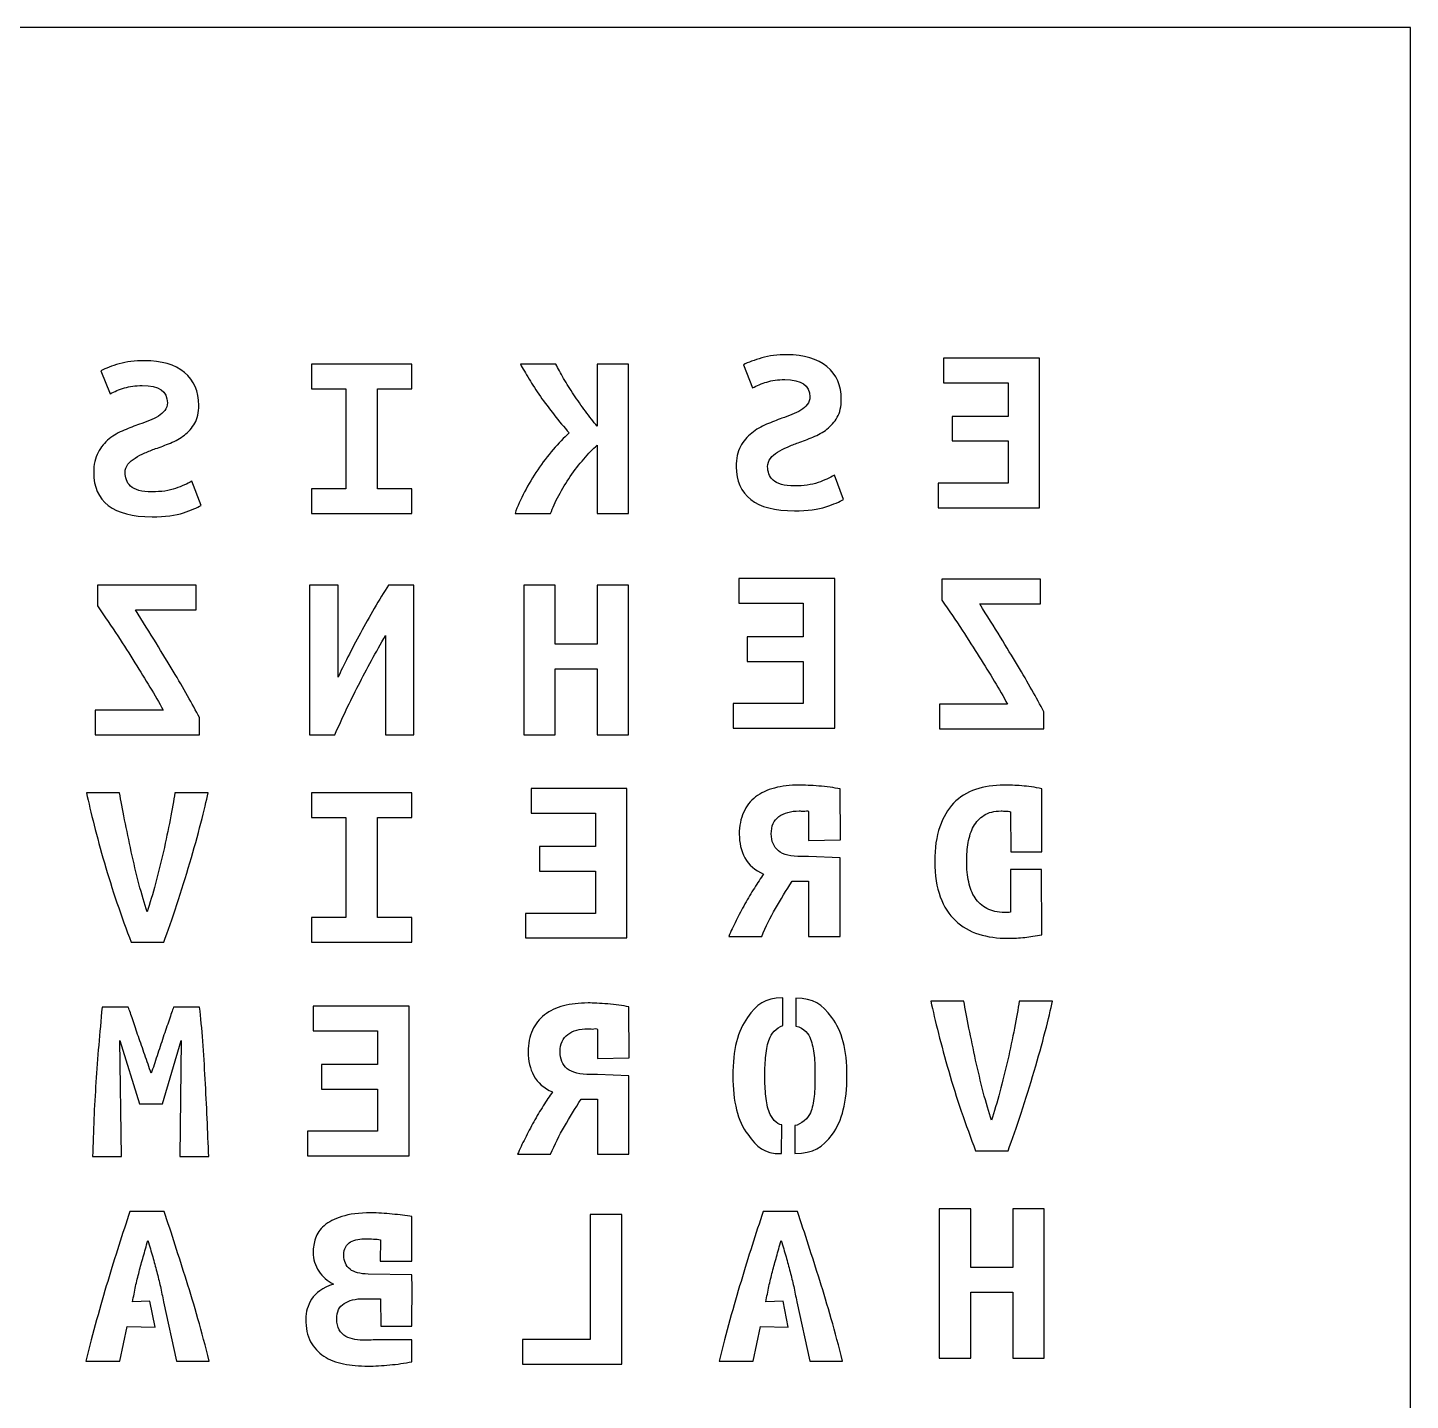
# Model space of a CAD drawing. Extents: x 0 to 230, y 0 to 230.
# Drawn here: x 122.1 to 229.5, y 122.8 to 229.5 of the extents above; entities that cross this region are included whole.
import ezdxf

# ---------------------------------------------------------------- set-up
doc = ezdxf.new("R2010")
doc.units = 0
doc.layers.add('Ebene_1', color=7, linetype='CONTINUOUS')

msp = doc.modelspace()

# ---------------------------------------------------------------- linework, layer by layer
at = {"layer": 'Ebene_1', "color": 7}
for p, q in [((229.50217, 229.502167), (0.49784, 229.502167)), ((229.50217, 0.497837), (229.50217, 229.502167)), ((151.916546, 203.354325), (144.103867, 203.354325)), ((144.103867, 203.354325), (144.103867, 201.438624)), ((151.916546, 201.438624), (151.916546, 203.354325)), ((163.109659, 203.354325), (160.346396, 203.354325)), ((168.755462, 203.354325), (166.310272, 203.354325)), ((166.310272, 203.354325), (166.310272, 198.527509)), ((168.755462, 191.728648), (168.755462, 203.354325)), ((177.669821, 203.289776), (178.385486, 201.505545)), ((200.690499, 203.815655), (193.235654, 203.815655)), ((193.235654, 203.815655), (193.235654, 201.899954)), ((200.690499, 192.189978), (200.690499, 203.815655)), ((127.742061, 202.828446), (128.457726, 201.044215)), ((144.103867, 201.438624), (146.767732, 201.438624)), ((146.767732, 201.438624), (146.767732, 193.64435)), ((149.232801, 193.64435), (149.232801, 201.438624)), ((149.232801, 201.438624), (151.916546, 201.438624)), ((193.235654, 201.899954), (198.24531, 201.899954)), ((198.24531, 201.899954), (198.24531, 199.289341)), ((198.24531, 199.289341), (193.89168, 199.289341)), ((193.89168, 199.289341), (193.89168, 197.37364)), ((166.310272, 197.04378), (166.310272, 191.728648)), ((193.89168, 197.37364), (198.24531, 197.37364)), ((198.24531, 197.37364), (198.24531, 194.10568)), ((185.46262, 192.828545), (184.746955, 194.706684)), ((131.717979, 193.418973), (131.717979, 193.418973)), ((135.53486, 192.367215), (134.819195, 194.245354)), ((146.767732, 193.64435), (144.103867, 193.64435)), ((144.103867, 193.64435), (144.103867, 191.728648)), ((151.916546, 193.64435), (149.232801, 193.64435)), ((151.916546, 191.728648), (151.916546, 193.64435)), ((181.645739, 193.880303), (181.645739, 193.880303)), ((198.24531, 194.10568), (192.798303, 194.10568)), ((192.798303, 194.10568), (192.798303, 192.189978)), ((144.103867, 191.728648), (151.916546, 191.728648)), ((159.928925, 191.728648), (162.692187, 191.728648)), ((166.310272, 191.728648), (168.755462, 191.728648)), ((192.798303, 192.189978), (200.690499, 192.189978)), ((135.157148, 186.165155), (127.483626, 186.165155)), ((127.483626, 186.165155), (127.483626, 184.549956)), ((135.157148, 184.249454), (135.157148, 186.165155)), ((146.171344, 186.165155), (143.96471, 186.165155)), ((143.96471, 186.165155), (143.96471, 174.539478)), ((146.171344, 179.009448), (146.171344, 186.165155)), ((152.075582, 186.165155), (150.107503, 186.165155)), ((152.075582, 174.539478), (152.075582, 186.165155)), ((160.604831, 186.165155), (160.604831, 174.539478)), ((163.05002, 186.165155), (160.604831, 186.165155)), ((163.05002, 181.582497), (163.05002, 186.165155)), ((168.755462, 186.165155), (166.310272, 186.165155)), ((166.310272, 186.165155), (166.310272, 181.582497)), ((168.755462, 174.539478), (168.755462, 186.165155)), ((184.774729, 186.678725), (177.319884, 186.678725)), ((177.319884, 186.678725), (177.319884, 184.763024)), ((184.774729, 175.053048), (184.774729, 186.678725)), ((200.770018, 186.626485), (193.096496, 186.626485)), ((193.096496, 186.626485), (193.096496, 185.011286)), ((200.770018, 184.710784), (200.770018, 186.626485)), ((130.425806, 184.249454), (135.157148, 184.249454)), ((177.319884, 184.763024), (182.32954, 184.763024)), ((182.32954, 184.763024), (182.32954, 182.152411)), ((196.038676, 184.710784), (200.770018, 184.710784)), ((149.868948, 182.258627), (149.868948, 174.539478)), ((182.32954, 182.152411), (177.97591, 182.152411)), ((177.97591, 182.152411), (177.97591, 180.23671)), ((166.310272, 181.582497), (163.05002, 181.582497)), ((163.05002, 174.539478), (163.05002, 179.666796)), ((163.05002, 179.666796), (166.310272, 179.666796)), ((166.310272, 179.666796), (166.310272, 174.539478)), ((177.97591, 180.23671), (182.32954, 180.23671)), ((182.32954, 180.23671), (182.32954, 176.96875)), ((132.592681, 176.45518), (127.30471, 176.45518)), ((127.30471, 176.45518), (127.30471, 174.539478)), ((182.32954, 176.96875), (176.882533, 176.96875)), ((176.882533, 176.96875), (176.882533, 175.053048)), ((198.205551, 176.91651), (192.91758, 176.91651)), ((192.91758, 176.91651), (192.91758, 175.000808)), ((201.028452, 175.000808), (201.028452, 176.334287)), ((135.415582, 174.539478), (135.415582, 175.872957)), ((127.30471, 174.539478), (135.415582, 174.539478)), ((143.96471, 174.539478), (145.932789, 174.539478)), ((149.868948, 174.539478), (152.075582, 174.539478)), ((160.604831, 174.539478), (163.05002, 174.539478)), ((166.310272, 174.539478), (168.755462, 174.539478)), ((176.882533, 175.053048), (184.774729, 175.053048)), ((192.91758, 175.000808), (201.028452, 175.000808)), ((129.193271, 170.034325), (126.628804, 170.034325)), ((136.071609, 170.034325), (133.487262, 170.034325)), ((151.916546, 170.034325), (144.103867, 170.034325)), ((144.103867, 170.034325), (144.103867, 168.118624)), ((151.916546, 168.118624), (151.916546, 170.034325)), ((168.628299, 170.369475), (161.173454, 170.369475)), ((161.173454, 170.369475), (161.173454, 168.453774)), ((168.628299, 158.743798), (168.628299, 170.369475)), ((185.207537, 166.364079), (185.184303, 170.326857)), ((200.869414, 165.4398), (200.869414, 170.345169)), ((144.103867, 168.118624), (146.767732, 168.118624)), ((146.767732, 168.118624), (146.767732, 160.32435)), ((149.232801, 160.32435), (149.232801, 168.118624)), ((149.232801, 168.118624), (151.916546, 168.118624)), ((161.173454, 168.453774), (166.18311, 168.453774)), ((166.18311, 168.453774), (166.18311, 165.843161)), ((182.739115, 168.561172), (182.739115, 166.322291)), ((198.424226, 168.561172), (198.447455, 165.444496)), ((166.18311, 165.843161), (161.82948, 165.843161)), ((161.82948, 165.843161), (161.82948, 163.92746)), ((182.739115, 166.322291), (185.207537, 166.364079)), ((182.739115, 165.067835), (182.202366, 165.067835)), ((185.184303, 164.970219), (182.739113, 165.06807)), ((185.184303, 158.870213), (185.184303, 164.970219)), ((198.447455, 165.444496), (200.869414, 165.4398)), ((161.82948, 163.92746), (166.18311, 163.92746)), ((166.18311, 163.92746), (166.18311, 160.6595)), ((200.846185, 164.069182), (198.424226, 164.073877)), ((198.424226, 164.073877), (198.424226, 160.748117)), ((200.869414, 159.001213), (200.846185, 164.069182)), ((181.466819, 163.152369), (182.739113, 163.152369)), ((182.739113, 163.152369), (182.739113, 158.870213)), ((146.767732, 160.32435), (144.103867, 160.32435)), ((144.103867, 160.32435), (144.103867, 158.408648)), ((151.916546, 160.32435), (149.232801, 160.32435)), ((151.916546, 158.408648), (151.916546, 160.32435)), ((166.18311, 160.6595), (160.736103, 160.6595)), ((160.736103, 160.6595), (160.736103, 158.743798)), ((198.205551, 160.729335), (197.986875, 160.729335)), ((130.107732, 158.408648), (132.63244, 158.408648)), ((144.103867, 158.408648), (151.916546, 158.408648)), ((160.736103, 158.743798), (168.628299, 158.743798)), ((176.536682, 158.870213), (179.101148, 158.870213)), ((182.739113, 158.870213), (185.184303, 158.870213)), ((180.733997, 151.933993), (180.729375, 154.08216)), ((181.747836, 154.065727), (181.759659, 151.901125)), ((194.806141, 153.835655), (192.241674, 153.835655)), ((201.684479, 153.835655), (199.100132, 153.835655)), ((129.866572, 153.374325), (127.838854, 153.374325)), ((135.412978, 153.374325), (133.38526, 153.374325)), ((151.694949, 153.436035), (144.240104, 153.436035)), ((144.240104, 153.436035), (144.240104, 151.520334)), ((151.694949, 141.810358), (151.694949, 153.436035)), ((168.803367, 149.430639), (168.780133, 153.393417)), ((144.240104, 151.520334), (149.24976, 151.520334)), ((149.24976, 151.520334), (149.24976, 148.909721)), ((166.334945, 151.627732), (166.334945, 149.388851)), ((129.349703, 141.748648), (129.230426, 150.782494)), ((129.230426, 150.782494), (130.741274, 145.861771)), ((132.530437, 145.861771), (133.981647, 150.782494)), ((133.981647, 150.782494), (133.882249, 141.748648)), ((166.334945, 149.388851), (168.803367, 149.430639)), ((149.24976, 148.909721), (144.89613, 148.909721)), ((144.89613, 148.909721), (144.89613, 146.99402)), ((166.334945, 148.134395), (165.798196, 148.134395)), ((168.780133, 148.036779), (166.334943, 148.13463)), ((168.780133, 141.936773), (168.780133, 148.036779)), ((144.89613, 146.99402), (149.24976, 146.99402)), ((149.24976, 146.99402), (149.24976, 143.72606)), ((165.062649, 146.218929), (166.334943, 146.218929)), ((166.334943, 146.218929), (166.334943, 141.936773)), ((130.741274, 145.861771), (132.530437, 145.861771)), ((180.627362, 141.982254), (180.655316, 144.21259)), ((181.677526, 144.163289), (181.678676, 141.998688)), ((149.24976, 143.72606), (143.802753, 143.72606)), ((143.802753, 143.72606), (143.802753, 141.810358)), ((160.132512, 141.936773), (162.696978, 141.936773)), ((166.334943, 141.936773), (168.780133, 141.936773)), ((195.720602, 142.209978), (198.24531, 142.209978)), ((127.10331, 141.748648), (129.349703, 141.748648)), ((133.882249, 141.748648), (136.128643, 141.748648)), ((143.802753, 141.810358), (151.694949, 141.810358)), ((192.897701, 137.704825), (192.897701, 126.079148)), ((195.34289, 137.704825), (192.897701, 137.704825)), ((195.34289, 133.122167), (195.34289, 137.704825)), ((201.048332, 137.704825), (198.603142, 137.704825)), ((198.603142, 137.704825), (198.603142, 133.122167)), ((201.048332, 126.079148), (201.048332, 137.704825)), ((132.67002, 137.48151), (130.00616, 137.48151)), ((151.91656, 135.68222), (151.91656, 137.09317)), ((168.238593, 137.243495), (165.773524, 137.243495)), ((165.773524, 137.243495), (165.773524, 127.53352)), ((168.238593, 125.617818), (168.238593, 137.243495)), ((181.88255, 137.48151), (179.21869, 137.48151)), ((149.47092, 135.29013), (149.45442, 133.61535)), ((149.45442, 133.61535), (151.91856, 133.62665)), ((151.91851, 132.56839), (148.5167, 132.62329)), ((198.603142, 133.122167), (195.34289, 133.122167)), ((195.34289, 126.079148), (195.34289, 131.206466)), ((195.34289, 131.206466), (198.603142, 131.206466)), ((198.603142, 131.206466), (198.603142, 126.079148)), ((131.54176, 130.5037), (130.20496, 130.4572)), ((131.95252, 128.49508), (131.54176, 130.5037)), ((132.61038, 130.45728), (133.62423, 125.85584)), ((148.15931, 130.70927), (149.47136, 130.70927)), ((149.47136, 130.70927), (149.48786, 128.56275)), ((151.90001, 128.57791), (151.91651, 130.03849)), ((180.75429, 130.5037), (179.41749, 130.4572)), ((181.16505, 128.49508), (180.75429, 130.5037)), ((181.82291, 130.45728), (182.83676, 125.85584)), ((129.21098, 125.85584), (129.78749, 128.54158)), ((129.78749, 128.54158), (131.95252, 128.49508)), ((149.48786, 128.56275), (151.90001, 128.57791)), ((178.42352, 125.85584), (179.00003, 128.54158)), ((179.00003, 128.54158), (181.16505, 128.49508)), ((151.91656, 125.80556), (151.91656, 127.49762)), ((165.773524, 127.53352), (160.505433, 127.53352)), ((160.505433, 127.53352), (160.505433, 125.617818)), ((126.58688, 125.85584), (129.21098, 125.85584)), ((133.62423, 125.85584), (136.16881, 125.85584)), ((175.79943, 125.85584), (178.42352, 125.85584)), ((182.83676, 125.85584), (185.38134, 125.85584)), ((192.897701, 126.079148), (195.34289, 126.079148)), ((198.603142, 126.079148), (201.048332, 126.079148)), ((160.505433, 125.617818), (168.238593, 125.617818))]:
    msp.add_line(p, q, dxfattribs=at)
for points in [[(129.173391, 203.373106), (128.60351, 203.210334), (128.1264, 203.028781), (127.742061, 202.828446)], [(131.141471, 203.617264), (130.386046, 203.617264), (129.73002, 203.535878), (129.173391, 203.373106)], [(134.242687, 202.696976), (133.487262, 203.310502), (132.453524, 203.617264), (131.141471, 203.617264)], [(160.346396, 203.354325), (160.531939, 203.01626), (160.757241, 202.628111), (161.022302, 202.189879)], [(163.706046, 202.227442), (163.467491, 202.640632), (163.268695, 203.01626), (163.109659, 203.354325)], [(179.101151, 203.834436), (178.53127, 203.671664), (178.05416, 203.490111), (177.669821, 203.289776)], [(181.069231, 204.078594), (180.313806, 204.078594), (179.65778, 203.997208), (179.101151, 203.834436)], [(184.170447, 203.158306), (183.415022, 203.771832), (182.381284, 204.078594), (181.069231, 204.078594)], [(185.283703, 200.604038), (185.283703, 201.693358), (184.912618, 202.544781), (184.170447, 203.158306)], [(135.355943, 200.142708), (135.355943, 201.232028), (134.984858, 202.083451), (134.242687, 202.696976)], [(161.022302, 202.189879), (161.27411, 201.764168), (161.565677, 201.313414), (161.897004, 200.837619)], [(164.50123, 200.969089), (164.209663, 201.3948), (163.944601, 201.814251), (163.706046, 202.227442)], [(179.498743, 201.956298), (179.896335, 202.081507), (180.360192, 202.144112), (180.890314, 202.144112)], [(180.890314, 202.144112), (182.189114, 202.144112), (182.838514, 201.699619), (182.838514, 200.810633)], [(128.457726, 201.044215), (128.789053, 201.219508), (129.160138, 201.369759), (129.570983, 201.494968)], [(129.570983, 201.494968), (129.968575, 201.620177), (130.432432, 201.682782), (130.962554, 201.682782)], [(130.962554, 201.682782), (132.261354, 201.682782), (132.910754, 201.238289), (132.910754, 200.349303)], [(165.395811, 199.691955), (165.077738, 200.117666), (164.779544, 200.543378), (164.50123, 200.969089)], [(178.385486, 201.505545), (178.716813, 201.680838), (179.087898, 201.831089), (179.498743, 201.956298)], [(132.910754, 200.349303), (132.910754, 200.123927), (132.844489, 199.923592), (132.711958, 199.748299)], [(135.03787, 198.752886), (135.249919, 199.128514), (135.355943, 199.591788), (135.355943, 200.142708)], [(161.897004, 200.837619), (162.22833, 200.374345), (162.586163, 199.89855), (162.970502, 199.410234)], [(182.639718, 200.209629), (182.507188, 200.046857), (182.341524, 199.896606), (182.142728, 199.758876)], [(182.838514, 200.810633), (182.838514, 200.585257), (182.772249, 200.384922), (182.639718, 200.209629)], [(184.96563, 199.214216), (185.177679, 199.589844), (185.283703, 200.053118), (185.283703, 200.604038)], [(131.519183, 198.959481), (131.254122, 198.859314), (130.995687, 198.765407), (130.743879, 198.67776)], [(132.214968, 199.297546), (132.00292, 199.172337), (131.770991, 199.059648), (131.519183, 198.959481)], [(132.711958, 199.748299), (132.579428, 199.585527), (132.413764, 199.435276), (132.214968, 199.297546)], [(162.970502, 199.410234), (163.341587, 198.921918), (163.732552, 198.452384), (164.143397, 198.001631)], [(166.310272, 198.527509), (166.018705, 198.878095), (165.713885, 199.266244), (165.395811, 199.691955)], [(180.671639, 199.13909), (180.2873, 199.00136), (179.889708, 198.844849), (179.478864, 198.669556)], [(181.446943, 199.420811), (181.181882, 199.320644), (180.923447, 199.226737), (180.671639, 199.13909)], [(182.142728, 199.758876), (181.93068, 199.633667), (181.698751, 199.520978), (181.446943, 199.420811)], [(184.170447, 198.293928), (184.48852, 198.544347), (184.753581, 198.851109), (184.96563, 199.214216)], [(129.551104, 198.208226), (129.127006, 198.045454), (128.742667, 197.820077), (128.398088, 197.532096)], [(130.743879, 198.67776), (130.35954, 198.54003), (129.961948, 198.383519), (129.551104, 198.208226)], [(133.149309, 197.212812), (133.546901, 197.375584), (133.91136, 197.58218), (134.242687, 197.832598)], [(134.242687, 197.832598), (134.56076, 198.083017), (134.825821, 198.389779), (135.03787, 198.752886)], [(164.143397, 198.001631), (163.732552, 197.626003), (163.315081, 197.194031), (162.890983, 196.705715)], [(178.325848, 197.993426), (177.968015, 197.717966), (177.676448, 197.36738), (177.451146, 196.941668)], [(179.478864, 198.669556), (179.054766, 198.506784), (178.670427, 198.281407), (178.325848, 197.993426)], [(183.077069, 197.674142), (183.474661, 197.836914), (183.83912, 198.04351), (184.170447, 198.293928)], [(128.398088, 197.532096), (128.040255, 197.256636), (127.748688, 196.90605), (127.523386, 196.480338)], [(131.16135, 196.442776), (131.439665, 196.567985), (131.717979, 196.680673), (131.996293, 196.780841)], [(131.996293, 196.780841), (132.367379, 196.90605), (132.751717, 197.05004), (133.149309, 197.212812)], [(162.890983, 196.705715), (162.466885, 196.217399), (162.069294, 195.69152), (161.698208, 195.128079)], [(165.276534, 195.973241), (165.634366, 196.398952), (165.978946, 196.755799), (166.310272, 197.04378)], [(177.451146, 196.941668), (177.225844, 196.528478), (177.113193, 196.002599), (177.113193, 195.364032)], [(180.333686, 196.509697), (180.558988, 196.659948), (180.810796, 196.791417), (181.08911, 196.904106)], [(181.08911, 196.904106), (181.367425, 197.029315), (181.645739, 197.142003), (181.924053, 197.242171)], [(181.924053, 197.242171), (182.295139, 197.36738), (182.679477, 197.51137), (183.077069, 197.674142)], [(127.523386, 196.480338), (127.298084, 196.067148), (127.185433, 195.541269), (127.185433, 194.902702)], [(129.630622, 194.921484), (129.630622, 195.159381), (129.703514, 195.372237), (129.849297, 195.560051)], [(129.849297, 195.560051), (129.995081, 195.747864), (130.180624, 195.910636), (130.405926, 196.048367)], [(130.405926, 196.048367), (130.631228, 196.198618), (130.883036, 196.330087), (131.16135, 196.442776)], [(164.222916, 194.620981), (164.554242, 195.109297), (164.905448, 195.560051), (165.276534, 195.973241)], [(179.558382, 195.382814), (179.558382, 195.620711), (179.631274, 195.833567), (179.777057, 196.021381)], [(179.777057, 196.021381), (179.922841, 196.209194), (180.108384, 196.371966), (180.333686, 196.509697)], [(127.185433, 194.902702), (127.185433, 193.813382), (127.563145, 192.96822), (128.318569, 192.367215)], [(129.73002, 194.358042), (129.663755, 194.545856), (129.630622, 194.73367), (129.630622, 194.921484)], [(161.698208, 195.128079), (161.313869, 194.577158), (160.96929, 194.007456), (160.664469, 193.418973)], [(163.328334, 193.137252), (163.593395, 193.65061), (163.891589, 194.145186), (164.222916, 194.620981)], [(177.113193, 195.364032), (177.113193, 194.274712), (177.490905, 193.42955), (178.246329, 192.828545)], [(179.65778, 194.819372), (179.591515, 195.007186), (179.558382, 195.195), (179.558382, 195.382814)], [(179.975853, 194.331056), (179.816817, 194.481307), (179.710792, 194.644079), (179.65778, 194.819372)], [(184.746955, 194.706684), (184.389122, 194.506349), (183.965024, 194.318535), (183.474661, 194.143242)], [(130.048093, 193.869726), (129.889057, 194.019977), (129.783032, 194.182749), (129.73002, 194.358042)], [(130.70412, 193.531661), (130.425806, 193.619308), (130.20713, 193.731996), (130.048093, 193.869726)], [(131.717979, 193.418973), (131.307134, 193.418973), (130.969181, 193.456536), (130.70412, 193.531661)], [(133.546901, 193.681912), (133.043285, 193.506619), (132.433644, 193.418973), (131.717979, 193.418973)], [(134.819195, 194.245354), (134.461362, 194.045019), (134.037264, 193.857205), (133.546901, 193.681912)], [(160.664469, 193.418973), (160.359649, 192.84301), (160.114467, 192.279569), (159.928925, 191.728648)], [(180.63188, 193.992991), (180.353566, 194.080638), (180.13489, 194.193326), (179.975853, 194.331056)], [(181.645739, 193.880303), (181.234894, 193.880303), (180.896941, 193.917866), (180.63188, 193.992991)], [(183.474661, 194.143242), (182.971045, 193.967949), (182.361404, 193.880303), (181.645739, 193.880303)], [(128.318569, 192.367215), (129.06074, 191.778732), (130.193877, 191.48449), (131.717979, 191.48449)], [(134.163168, 191.784993), (134.772809, 191.997848), (135.230039, 192.191923), (135.53486, 192.367215)], [(162.692187, 191.728648), (162.837971, 192.166881), (163.05002, 192.636415), (163.328334, 193.137252)], [(178.246329, 192.828545), (178.9885, 192.240062), (180.121637, 191.94582), (181.645739, 191.94582)], [(184.090928, 192.246323), (184.700569, 192.459178), (185.157799, 192.653253), (185.46262, 192.828545)], [(131.717979, 191.48449), (132.738464, 191.48449), (133.553527, 191.584658), (134.163168, 191.784993)], [(181.645739, 191.94582), (182.666224, 191.94582), (183.481287, 192.045988), (184.090928, 192.246323)], [(150.107503, 186.165155), (149.736417, 185.614234), (149.365332, 185.01323), (148.994246, 184.362142)], [(193.096496, 185.011286), (193.666378, 184.184905), (194.189874, 183.408608), (194.666984, 182.682394)], [(127.483626, 184.549956), (128.053508, 183.723575), (128.577004, 182.947278), (129.054114, 182.221064)], [(132.036052, 181.676404), (131.545689, 182.465222), (131.00894, 183.322905), (130.425806, 184.249454)], [(148.994246, 184.362142), (148.62316, 183.723575), (148.265328, 183.085008), (147.920748, 182.446441)], [(197.648922, 182.137734), (197.158559, 182.926552), (196.62181, 183.784235), (196.038676, 184.710784)], [(194.666984, 182.682394), (195.144094, 181.956181), (195.588072, 181.26127), (195.998916, 180.597661)], [(129.054114, 182.221064), (129.531224, 181.494851), (129.975202, 180.79994), (130.386046, 180.136331)], [(133.367985, 179.478982), (132.95714, 180.155112), (132.513162, 180.887586), (132.036052, 181.676404)], [(147.920748, 182.446441), (147.562916, 181.807874), (147.238216, 181.188088), (146.946648, 180.587084)], [(147.761712, 178.389662), (148.411111, 179.679317), (149.113524, 180.968972), (149.868948, 182.258627)], [(198.980855, 179.940312), (198.57001, 180.616442), (198.126032, 181.348916), (197.648922, 182.137734)], [(146.946648, 180.587084), (146.641828, 179.98608), (146.383393, 179.460201), (146.171344, 179.009448)], [(195.998916, 180.597661), (196.409761, 179.946573), (196.800726, 179.314266), (197.171812, 178.700741)], [(130.386046, 180.136331), (130.796891, 179.485243), (131.187856, 178.852936), (131.558942, 178.239411)], [(134.481242, 177.563281), (134.149915, 178.164285), (133.778829, 178.802852), (133.367985, 179.478982)], [(200.094112, 178.024611), (199.762785, 178.625615), (199.391699, 179.264182), (198.980855, 179.940312)], [(145.932789, 174.539478), (146.489418, 175.829133), (147.099059, 177.112528), (147.761712, 178.389662)], [(197.171812, 178.700741), (197.529645, 178.099737), (197.874224, 177.504993), (198.205551, 176.91651)], [(131.558942, 178.239411), (131.916775, 177.638407), (132.261354, 177.043663), (132.592681, 176.45518)], [(135.415582, 175.872957), (135.124015, 176.411356), (134.812568, 176.974798), (134.481242, 177.563281)], [(201.028452, 176.334287), (200.736885, 176.872686), (200.425438, 177.436128), (200.094112, 178.024611)], [(126.628804, 170.034325), (126.787841, 169.283069), (126.986637, 168.444168), (127.225192, 167.517619)], [(129.590863, 167.93081), (129.431826, 168.732149), (129.299296, 169.433321), (129.193271, 170.034325)], [(133.487262, 170.034325), (133.407744, 169.433321), (133.288466, 168.732149), (133.12943, 167.93081)], [(135.51498, 167.667871), (135.766788, 168.631982), (135.952331, 169.4208), (136.071609, 170.034325)], [(180.095128, 170.401983), (179.525246, 170.251732), (179.034883, 170.02011), (178.624038, 169.707071)], [(182.003568, 170.627359), (181.301156, 170.627359), (180.66501, 170.552234), (180.095128, 170.401983)], [(182.699354, 170.608578), (182.434293, 170.621255), (182.202364, 170.627359), (182.003568, 170.627359)], [(183.534297, 170.552234), (183.242729, 170.577119), (182.964415, 170.5959), (182.699354, 170.608578)], [(184.408999, 170.458327), (184.117431, 170.508567), (183.825864, 170.539556), (183.534297, 170.552234)], [(185.184303, 170.326857), (184.945747, 170.376956), (184.687313, 170.420764), (184.408999, 170.458327)], [(195.720601, 170.288825), (195.044695, 170.063448), (194.474813, 169.706602), (194.010956, 169.218286)], [(197.927235, 170.62689), (197.118798, 170.62689), (196.383253, 170.514201), (195.720601, 170.288825)], [(199.298927, 170.570546), (198.808563, 170.608108), (198.351333, 170.62689), (197.927235, 170.62689)], [(200.869414, 170.345169), (200.312786, 170.457857), (199.78929, 170.532983), (199.298927, 170.570546)], [(178.624038, 169.707071), (178.213193, 169.394033), (177.901747, 168.993379), (177.689698, 168.505063)], [(182.341523, 168.598735), (182.474054, 168.598735), (182.739115, 168.696023), (182.739115, 168.561172)], [(194.010956, 169.218286), (193.547099, 168.742507), (193.189267, 168.128966), (192.937458, 167.37771)], [(130.107732, 165.451667), (129.922189, 166.30309), (129.7499, 167.129471), (129.590863, 167.93081)], [(133.12943, 167.93081), (132.970393, 167.141992), (132.798103, 166.321871), (132.61256, 165.470449)], [(134.660158, 164.587724), (134.978231, 165.677044), (135.263172, 166.703759), (135.51498, 167.667871)], [(177.689698, 168.505063), (177.464396, 168.029284), (177.351745, 167.465842), (177.351745, 166.814738)], [(179.836695, 166.833285), (179.836695, 167.446826), (180.035491, 167.897579), (180.433082, 168.185545)], [(180.433082, 168.185545), (180.830674, 168.47351), (181.35417, 168.617516), (182.00357, 168.617516)], [(182.00357, 168.617516), (182.096341, 168.617516), (182.208992, 168.611413), (182.341523, 168.598735)], [(195.561565, 167.415508), (195.760361, 167.778599), (196.032049, 168.066612), (196.376629, 168.279452)], [(196.376629, 168.279452), (196.721208, 168.504828), (197.165186, 168.617516), (197.708561, 168.617516)], [(197.708561, 168.617516), (197.814585, 168.617516), (197.933863, 168.611413), (198.066394, 168.598735)], [(198.066394, 168.598735), (198.198924, 168.598735), (198.318202, 168.586058), (198.424226, 168.561172)], [(127.225192, 167.517619), (127.450494, 166.591071), (127.715555, 165.614439), (128.020375, 164.587724)], [(177.351745, 166.814738), (177.351745, 166.138609), (177.497528, 165.525068), (177.789096, 164.974163)], [(180.393323, 165.518588), (180.022237, 165.831627), (179.836695, 166.269844), (179.836695, 166.833285)], [(192.937458, 167.37771), (192.672397, 166.638992), (192.539866, 165.74373), (192.539866, 164.691973)], [(195.144094, 166.157155), (195.223612, 166.632935), (195.36277, 167.052417), (195.561565, 167.415508)], [(132.61256, 165.470449), (132.413764, 164.631547), (132.208342, 163.798905), (131.996293, 162.972525)], [(182.202366, 165.067835), (181.367423, 165.067835), (180.764409, 165.218086), (180.393323, 165.518588)], [(195.024817, 164.692207), (195.024817, 165.19306), (195.064576, 165.681376), (195.144094, 166.157155)], [(128.020375, 164.587724), (128.311943, 163.573529), (128.636643, 162.534292), (128.994475, 161.470014)], [(130.70412, 162.953743), (130.492071, 163.780124), (130.293275, 164.612765), (130.107732, 165.451667)], [(133.646299, 161.338544), (134.004131, 162.427864), (134.342084, 163.510924), (134.660158, 164.587724)], [(177.789096, 164.974163), (178.080663, 164.423258), (178.5644, 164.003776), (179.240306, 163.71581)], [(192.539866, 164.691973), (192.539866, 163.615189), (192.68565, 162.694901), (192.977217, 161.931109)], [(195.183853, 163.09579), (195.077829, 163.584106), (195.024817, 164.116229), (195.024817, 164.692207)], [(179.240306, 163.71581), (179.015004, 163.390282), (178.776449, 163.027144), (178.52464, 162.62649)], [(131.340267, 160.775103), (131.128218, 161.41367), (130.916169, 162.139883), (130.70412, 162.953743)], [(131.996293, 162.972525), (131.770991, 162.158665), (131.552316, 161.426191), (131.340267, 160.775103)], [(178.52464, 162.62649), (178.272832, 162.238326), (178.027651, 161.825135), (177.789096, 161.386919)], [(180.174646, 161.030072), (180.572238, 161.731228), (181.002963, 162.438676), (181.466819, 163.152369)], [(195.680843, 161.856218), (195.442288, 162.20682), (195.276625, 162.62001), (195.183853, 163.09579)], [(128.994475, 161.470014), (129.352308, 160.418256), (129.723393, 159.397801), (130.107732, 158.408648)], [(132.63244, 158.408648), (132.950513, 159.272592), (133.288466, 160.249224), (133.646299, 161.338544)], [(177.789096, 161.386919), (177.550541, 160.961192), (177.325239, 160.52922), (177.11319, 160.091003)], [(192.977217, 161.931109), (193.255532, 161.179854), (193.646497, 160.566313), (194.150113, 160.090534)], [(196.595304, 161.029838), (196.210965, 161.230188), (195.906145, 161.505617), (195.680843, 161.856218)], [(179.101148, 158.870213), (179.405969, 159.621469), (179.763801, 160.341406), (180.174646, 161.030072)], [(197.986875, 160.729335), (197.430247, 160.729335), (196.96639, 160.829487), (196.595304, 161.029838)], [(198.424226, 160.748117), (198.357961, 160.735439), (198.285069, 160.729335), (198.205551, 160.729335)], [(177.11319, 160.091003), (176.887888, 159.665276), (176.695718, 159.258377), (176.536682, 158.870213)], [(194.150113, 160.090534), (194.653729, 159.614754), (195.256744, 159.264153), (195.959156, 159.038776)], [(195.959156, 159.038776), (196.648315, 158.825936), (197.410366, 158.719493), (198.245308, 158.719493)], [(198.245308, 158.719493), (198.682659, 158.719493), (199.113384, 158.744378), (199.537482, 158.794618)], [(199.537482, 158.794618), (199.948327, 158.832181), (200.392304, 158.901062), (200.869414, 159.001213)], [(165.599398, 153.693919), (164.896986, 153.693919), (164.26084, 153.618794), (163.690958, 153.468543)], [(166.295184, 153.675138), (166.030123, 153.687815), (165.798194, 153.693919), (165.599398, 153.693919)], [(167.130127, 153.618794), (166.838559, 153.643679), (166.560245, 153.66246), (166.295184, 153.675138)], [(180.729375, 154.08216), (179.284792, 154.08216), (178.743298, 153.585252), (177.987874, 152.558521)], [(184.548138, 152.558521), (183.766208, 153.585252), (183.139407, 154.065727), (181.747836, 154.065727)], [(192.241674, 153.835655), (192.400711, 153.084399), (192.599507, 152.245498), (192.838062, 151.318949)], [(195.203733, 151.73214), (195.044696, 152.533479), (194.912166, 153.234651), (194.806141, 153.835655)], [(199.100132, 153.835655), (199.020614, 153.234651), (198.901336, 152.533479), (198.7423, 151.73214)], [(201.12785, 151.469201), (201.379658, 152.433312), (201.565201, 153.22213), (201.684479, 153.835655)], [(127.838854, 153.374325), (127.746083, 152.36013), (127.659938, 151.370977), (127.58042, 150.406866)], [(130.224405, 152.378912), (130.091874, 152.779581), (129.972597, 153.111385), (129.866572, 153.374325)], [(133.38526, 153.374325), (133.292488, 153.111385), (133.179837, 152.773321), (133.047307, 152.36013)], [(135.671412, 150.72615), (135.591894, 151.67774), (135.505749, 152.560465), (135.412978, 153.374325)], [(162.219868, 152.773631), (161.809023, 152.460593), (161.497577, 152.059939), (161.285528, 151.571623)], [(163.690958, 153.468543), (163.121076, 153.318292), (162.630713, 153.08667), (162.219868, 152.773631)], [(168.004829, 153.524887), (167.713261, 153.575127), (167.421694, 153.606116), (167.130127, 153.618794)], [(168.780133, 153.393417), (168.541577, 153.443516), (168.283143, 153.487324), (168.004829, 153.524887)], [(130.661756, 151.082996), (130.502719, 151.54627), (130.356936, 151.978242), (130.224405, 152.378912)], [(133.047307, 152.36013), (132.901523, 151.94694), (132.749113, 151.502447), (132.590076, 151.026652)], [(161.285528, 151.571623), (161.060226, 151.095844), (160.947575, 150.532402), (160.947575, 149.881298)], [(164.028912, 151.252105), (164.426504, 151.54007), (164.95, 151.684076), (165.5994, 151.684076)], [(165.5994, 151.684076), (165.692171, 151.684076), (165.804822, 151.677973), (165.937353, 151.665295)], [(165.937353, 151.665295), (166.069884, 151.665295), (166.334945, 151.762583), (166.334945, 151.627732)], [(177.987874, 152.558521), (177.23245, 151.544326), (176.854738, 150.035571), (176.854738, 148.032207)], [(179.697539, 150.905759), (179.83007, 151.26885), (180.21936, 151.770407), (180.733997, 151.933993)], [(181.759659, 151.901125), (182.405711, 151.73754), (182.752347, 151.262605), (182.898131, 150.886978)], [(185.721034, 148.032207), (185.721034, 150.035571), (185.330069, 151.544326), (184.548138, 152.558521)], [(195.720602, 149.252997), (195.535059, 150.10442), (195.36277, 150.930801), (195.203733, 151.73214)], [(198.7423, 151.73214), (198.583263, 150.943322), (198.410973, 150.123201), (198.22543, 149.271779)], [(131.158746, 149.655611), (130.986456, 150.156448), (130.820793, 150.632243), (130.661756, 151.082996)], [(132.590076, 151.026652), (132.431039, 150.550857), (132.272003, 150.068801), (132.112966, 149.580485)], [(135.850329, 147.777473), (135.797316, 148.791667), (135.737678, 149.77456), (135.671412, 150.72615)], [(163.432525, 149.899845), (163.432525, 150.513386), (163.631321, 150.964139), (164.028912, 151.252105)], [(179.419225, 149.609844), (179.458984, 150.110696), (179.551756, 150.542668), (179.697539, 150.905759)], [(182.898131, 150.886978), (183.030662, 150.523887), (183.123433, 150.09816), (183.176445, 149.609844)], [(192.838062, 151.318949), (193.063364, 150.392401), (193.328425, 149.415769), (193.633245, 148.389054)], [(200.273028, 148.389054), (200.591101, 149.478374), (200.876042, 150.505089), (201.12785, 151.469201)], [(127.58042, 150.406866), (127.487648, 149.442755), (127.414757, 148.484905), (127.361744, 147.533315)], [(131.655735, 148.228226), (131.496699, 148.6915), (131.331035, 149.167295), (131.158746, 149.655611)], [(132.112966, 149.580485), (131.953929, 149.092169), (131.801519, 148.641416), (131.655735, 148.228226)], [(160.947575, 149.881298), (160.947575, 149.205169), (161.093358, 148.591628), (161.384926, 148.040723)], [(163.989153, 148.585148), (163.618067, 148.898187), (163.432525, 149.336404), (163.432525, 149.899845)], [(179.339707, 148.032207), (179.339707, 148.595649), (179.366211, 149.121528), (179.419225, 149.609844)], [(183.176445, 149.609844), (183.216204, 149.121528), (183.236084, 148.595649), (183.236084, 148.032207)], [(165.798196, 148.134395), (164.963253, 148.134395), (164.360239, 148.284646), (163.989153, 148.585148)], [(193.633245, 148.389054), (193.924813, 147.374859), (194.249513, 146.335622), (194.607345, 145.271344)], [(196.31699, 146.755073), (196.104941, 147.581454), (195.906145, 148.414095), (195.720602, 149.252997)], [(198.22543, 149.271779), (198.026634, 148.432877), (197.821212, 147.600235), (197.609163, 146.773855)], [(199.259169, 145.139874), (199.617001, 146.229194), (199.954954, 147.312254), (200.273028, 148.389054)], [(127.361744, 147.533315), (127.295479, 146.594245), (127.242467, 145.642655), (127.202708, 144.678544)], [(136.009365, 144.716107), (135.956353, 145.742823), (135.903341, 146.763278), (135.850329, 147.777473)], [(161.384926, 148.040723), (161.676493, 147.489818), (162.16023, 147.070336), (162.836136, 146.78237)], [(176.854738, 148.032207), (176.854738, 146.028844), (177.239076, 144.513844), (178.007754, 143.487112)], [(179.419225, 146.454571), (179.366212, 146.942887), (179.339707, 147.468766), (179.339707, 148.032207)], [(183.236084, 148.032207), (183.236084, 147.468766), (183.216204, 146.936642), (183.176445, 146.43579)], [(184.587897, 143.487112), (185.343322, 144.513844), (185.721034, 146.028844), (185.721034, 148.032207)], [(162.836136, 146.78237), (162.610834, 146.456842), (162.372279, 146.093704), (162.12047, 145.69305)], [(163.770476, 144.096632), (164.168068, 144.797788), (164.598793, 145.505236), (165.062649, 146.218929)], [(179.697539, 145.158656), (179.551756, 145.534283), (179.458984, 145.966255), (179.419225, 146.454571)], [(183.176445, 146.43579), (183.123433, 145.947474), (183.030662, 145.521747), (182.898131, 145.158656)], [(196.953137, 144.576433), (196.741088, 145.215), (196.529039, 145.941213), (196.31699, 146.755073)], [(197.609163, 146.773855), (197.383861, 145.959995), (197.165186, 145.227521), (196.953137, 144.576433)], [(162.12047, 145.69305), (161.868662, 145.304886), (161.623481, 144.891695), (161.384926, 144.453479)], [(180.655316, 144.21259), (180.258841, 144.26114), (179.83007, 144.795565), (179.697539, 145.158656)], [(182.898131, 145.158656), (182.752347, 144.795565), (182.126455, 144.211886), (181.677526, 144.163289)], [(194.607345, 145.271344), (194.965178, 144.219586), (195.336263, 143.199131), (195.720602, 142.209978)], [(198.24531, 142.209978), (198.563383, 143.073922), (198.901336, 144.050554), (199.259169, 145.139874)], [(127.202708, 144.678544), (127.162948, 143.726954), (127.129816, 142.750322), (127.10331, 141.748648)], [(136.128643, 141.748648), (136.088884, 142.700238), (136.049124, 143.689391), (136.009365, 144.716107)], [(161.384926, 144.453479), (161.146371, 144.027752), (160.921069, 143.59578), (160.70902, 143.157563)], [(162.696978, 141.936773), (163.001799, 142.688029), (163.359631, 143.407966), (163.770476, 144.096632)], [(160.70902, 143.157563), (160.483718, 142.731836), (160.291548, 142.324937), (160.132512, 141.936773)], [(178.007754, 143.487112), (178.776431, 142.472918), (179.222537, 141.982254), (180.627362, 141.982254)], [(181.678676, 141.998688), (183.123259, 141.998688), (183.81922, 142.472918), (184.587897, 143.487112)], [(130.00616, 137.48151), (129.42303, 135.77867), (128.84652, 133.9694), (128.27664, 132.05369)], [(134.39953, 132.11004), (133.80314, 134.0007), (133.22664, 135.79119), (132.67002, 137.48151)], [(146.46956, 137.09317), (145.88642, 136.9179), (145.42919, 136.67998), (145.09786, 136.37948)], [(148.73583, 137.37489), (147.80811, 137.37489), (147.05269, 137.28099), (146.46956, 137.09317)], [(150.38583, 137.28099), (149.82921, 137.34359), (149.2792, 137.37489), (148.73583, 137.37489)], [(151.91656, 137.09317), (151.45271, 137.16827), (150.94246, 137.23089), (150.38583, 137.28099)], [(179.21869, 137.48151), (178.63557, 135.77867), (178.05906, 133.9694), (177.48918, 132.05369)], [(183.61206, 132.11004), (183.01567, 134.0007), (182.43917, 135.79119), (181.88255, 137.48151)], [(144.42196, 135.40285), (144.30268, 135.03976), (144.24304, 134.67662), (144.24304, 134.31353)], [(145.09786, 136.37948), (144.76654, 136.09152), (144.54124, 135.76594), (144.42196, 135.40285)], [(151.91856, 133.62665), (151.91356, 134.59619), (151.91815, 134.88035), (151.91656, 135.68222)], [(131.0399, 133.96932), (131.14593, 134.36999), (131.26521, 134.78944), (131.39774, 135.22767)], [(131.39774, 135.22767), (131.53027, 134.78944), (131.65616, 134.36999), (131.77544, 133.96932)], [(144.24304, 134.31353), (144.24304, 133.76262), (144.38883, 133.27431), (144.68039, 132.84858)], [(146.62814, 134.06946), (146.62814, 134.34494), (146.67454, 134.56402), (146.7673, 134.72681)], [(146.7673, 134.72681), (146.8601, 134.90209), (146.98598, 135.03356), (147.14501, 135.12122)], [(147.14501, 135.12122), (147.30405, 135.22137), (147.48959, 135.28401), (147.70164, 135.30903)], [(147.70164, 135.30903), (147.91369, 135.34663), (148.13236, 135.36533), (148.35767, 135.36533)], [(148.35767, 135.36533), (148.54321, 135.36533), (148.73538, 135.35933), (148.93417, 135.34653)], [(148.93417, 135.34653), (149.13297, 135.33383), (149.31189, 135.31503), (149.47092, 135.29013)], [(180.25243, 133.96932), (180.35846, 134.36999), (180.47774, 134.78944), (180.61027, 135.22767)], [(180.61027, 135.22767), (180.7428, 134.78944), (180.86869, 134.36999), (180.98797, 133.96932)], [(130.72183, 132.80487), (130.81463, 133.19302), (130.92063, 133.58117), (131.0399, 133.96932)], [(131.77544, 133.96932), (131.88146, 133.58117), (131.98748, 133.19302), (132.09351, 132.80487)], [(147.10525, 132.99892), (146.78718, 133.26186), (146.62814, 133.61871), (146.62814, 134.06946)], [(179.93436, 132.80487), (180.02716, 133.19302), (180.13316, 133.58117), (180.25243, 133.96932)], [(180.98797, 133.96932), (181.09399, 133.58117), (181.20001, 133.19302), (181.30604, 132.80487)], [(130.44352, 131.65921), (130.52302, 132.04736), (130.6158, 132.42924), (130.72183, 132.80487)], [(132.09351, 132.80487), (132.18631, 132.42924), (132.27906, 132.04736), (132.37183, 131.65921)], [(144.68039, 132.84858), (144.95871, 132.42285), (145.33642, 132.08479), (145.81353, 131.83439)], [(148.5167, 132.62329), (147.89389, 132.63329), (147.42333, 132.74852), (147.10525, 132.99892)], [(151.91651, 130.03849), (151.93981, 131.00221), (151.92451, 131.59884), (151.91851, 132.56839)], [(179.65605, 131.65921), (179.73555, 132.04736), (179.82833, 132.42924), (179.93436, 132.80487)], [(181.30604, 132.80487), (181.39884, 132.42924), (181.49159, 132.04736), (181.58436, 131.65921)], [(128.27664, 132.05369), (127.69351, 130.15051), (127.13025, 128.08456), (126.58688, 125.85584)], [(130.20496, 130.4572), (130.28446, 130.87039), (130.364, 131.27106), (130.44352, 131.65921)], [(132.37183, 131.65921), (132.45133, 131.27106), (132.53086, 130.87039), (132.61038, 130.4572)], [(136.16881, 125.85584), (135.58568, 128.14717), (134.99591, 130.2319), (134.39953, 132.11004)], [(145.81353, 131.83439), (144.97859, 131.54642), (144.41533, 131.15826), (144.12376, 130.66994)], [(177.48918, 132.05369), (176.90606, 130.15051), (176.3428, 128.08456), (175.79943, 125.85584)], [(179.41749, 130.4572), (179.49699, 130.87039), (179.57653, 131.27106), (179.65605, 131.65921)], [(181.58436, 131.65921), (181.66386, 131.27106), (181.74339, 130.87039), (181.82291, 130.4572)], [(185.38134, 125.85584), (184.79821, 128.14717), (184.20845, 130.2319), (183.61206, 132.11004)], [(144.12376, 130.66994), (143.81894, 130.18162), (143.66653, 129.66828), (143.66653, 129.12987)], [(146.07195, 129.13163), (146.07195, 129.69508), (146.26412, 130.09573), (146.64846, 130.33364)], [(146.64846, 130.33364), (147.01954, 130.58405), (147.52316, 130.70927), (148.15931, 130.70927)], [(143.66653, 129.12987), (143.66653, 128.42871), (143.79244, 127.8402), (144.04425, 127.36442)], [(146.27074, 128.28647), (146.13821, 128.51185), (146.07195, 128.79357), (146.07195, 129.13163)], [(146.78761, 127.77937), (146.57556, 127.9046), (146.40328, 128.07363), (146.27074, 128.28647)], [(144.04425, 127.36442), (144.29605, 126.90113), (144.64063, 126.5255), (145.07798, 126.23753)], [(147.4834, 127.53522), (147.21834, 127.58532), (146.98641, 127.66669), (146.78761, 127.77937)], [(148.29846, 127.47882), (148.02015, 127.47882), (147.74846, 127.49762), (147.4834, 127.53522)], [(148.91473, 127.49762), (148.70268, 127.48492), (148.49726, 127.47882), (148.29846, 127.47882)], [(151.91656, 127.49762), (148.91473, 127.49762), (149.11353, 127.50842), (148.91473, 127.49762)], [(145.07798, 126.23753), (145.50208, 125.96206), (146.01233, 125.76175), (146.60871, 125.63653)], [(150.18704, 125.5614), (150.77017, 125.6115), (151.34668, 125.69287), (151.91656, 125.80556)], [(146.60871, 125.63653), (147.19185, 125.52384), (147.82137, 125.4675), (148.49727, 125.4675)], [(148.49727, 125.4675), (149.04065, 125.4675), (149.6039, 125.499), (150.18704, 125.5614)]]:
    msp.add_open_spline(points, degree=3, dxfattribs=at)

doc.saveas('drawing.dxf')
